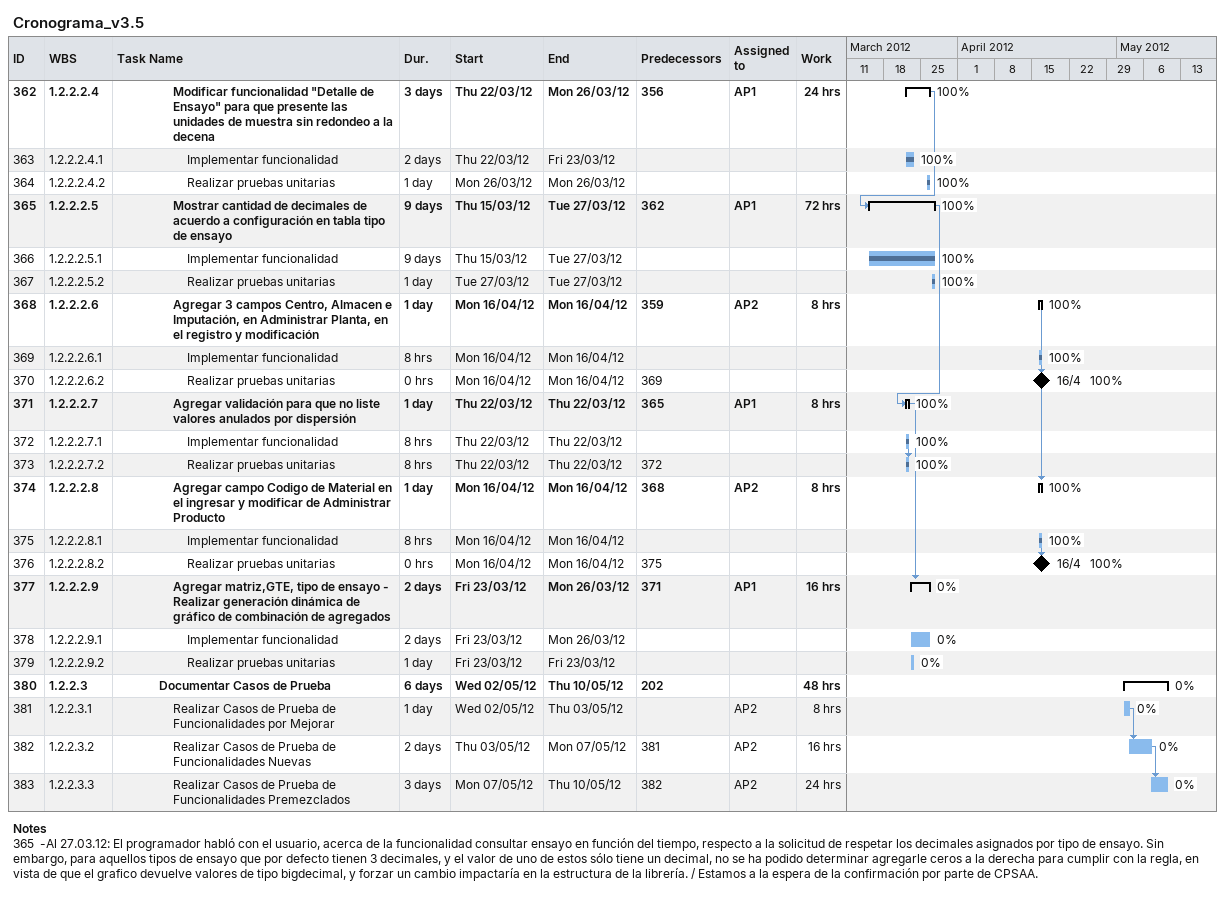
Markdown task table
Cronograma_v3.5

| ID | WBS | Task | Duration | Start | Finish | Predecessors | Resources | % complete | Work (h) |
|---|---|---|---|---|---|---|---|---|---|
| 362 | 1.2.2.2.4 | **Modificar funcionalidad "Detalle de Ensayo" para que presente las unidades de muestra sin redondeo a la decena** | 3d | 2012-03-22 | 2012-03-26 | 356 | AP1 | 100 | 24 |
| 363 | 1.2.2.2.4.1 | Implementar funcionalidad | 2d | 2012-03-22 | 2012-03-23 |  |  | 100 |  |
| 364 | 1.2.2.2.4.2 | Realizar pruebas unitarias | 1d | 2012-03-26 | 2012-03-26 |  |  | 100 |  |
| 365 | 1.2.2.2.5 | **Mostrar cantidad de decimales de acuerdo a configuración en tabla tipo de ensayo** | 9d | 2012-03-15 | 2012-03-27 | 362 | AP1 | 100 | 72 |
| 366 | 1.2.2.2.5.1 | Implementar funcionalidad | 9d | 2012-03-15 | 2012-03-27 |  |  | 100 |  |
| 367 | 1.2.2.2.5.2 | Realizar pruebas unitarias | 1d | 2012-03-27 | 2012-03-27 |  |  | 100 |  |
| 368 | 1.2.2.2.6 | **Agregar 3 campos Centro, Almacen e Imputación, en Administrar Planta, en el registro y modificación** | 1d | 2012-04-16 | 2012-04-16 | 359 | AP2 | 100 | 8 |
| 369 | 1.2.2.2.6.1 | Implementar funcionalidad | 8h | 2012-04-16 | 2012-04-16 |  |  | 100 |  |
| 370 | 1.2.2.2.6.2 | Realizar pruebas unitarias | 0h | 2012-04-16 | 2012-04-16 | 369 |  | 100 |  |
| 371 | 1.2.2.2.7 | **Agregar validación para que no liste valores anulados por dispersión** | 1d | 2012-03-22 | 2012-03-22 | 365 | AP1 | 100 | 8 |
| 372 | 1.2.2.2.7.1 | Implementar funcionalidad | 8h | 2012-03-22 | 2012-03-22 |  |  | 100 |  |
| 373 | 1.2.2.2.7.2 | Realizar pruebas unitarias | 8h | 2012-03-22 | 2012-03-22 | 372 |  | 100 |  |
| 374 | 1.2.2.2.8 | **Agregar campo Codigo de Material en el ingresar y modificar de Administrar Producto** | 1d | 2012-04-16 | 2012-04-16 | 368 | AP2 | 100 | 8 |
| 375 | 1.2.2.2.8.1 | Implementar funcionalidad | 8h | 2012-04-16 | 2012-04-16 |  |  | 100 |  |
| 376 | 1.2.2.2.8.2 | Realizar pruebas unitarias | 0h | 2012-04-16 | 2012-04-16 | 375 |  | 100 |  |
| 377 | 1.2.2.2.9 | **Agregar matriz,GTE, tipo de ensayo - Realizar generación dinámica de gráfico de combinación de agregados** | 2d | 2012-03-23 | 2012-03-26 | 371 | AP1 | 0 | 16 |
| 378 | 1.2.2.2.9.1 | Implementar funcionalidad | 2d | 2012-03-23 | 2012-03-26 |  |  | 0 |  |
| 379 | 1.2.2.2.9.2 | Realizar pruebas unitarias | 1d | 2012-03-23 | 2012-03-23 |  |  | 0 |  |
| 380 | 1.2.2.3 | **Documentar Casos de Prueba** | 6d | 2012-05-02 | 2012-05-10 | 202 |  | 0 | 48 |
| 381 | 1.2.2.3.1 | Realizar Casos de Prueba de Funcionalidades por Mejorar | 1d | 2012-05-02 | 2012-05-03 |  | AP2 | 0 | 8 |
| 382 | 1.2.2.3.2 | Realizar Casos de Prueba de Funcionalidades Nuevas | 2d | 2012-05-03 | 2012-05-07 | 381 | AP2 | 0 | 16 |
| 383 | 1.2.2.3.3 | Realizar Casos de Prueba de Funcionalidades Premezclados | 3d | 2012-05-07 | 2012-05-10 | 382 | AP2 | 0 | 24 |

Notes
- 365: -Al 27.03.12: El programador habló con el usuario, acerca de la funcionalidad consultar ensayo en función del tiempo, respecto a la solicitud de respetar los decimales asignados por tipo de ensayo. Sin embargo, para aquellos tipos de ensayo que por defecto tienen 3 decimales, y el valor de uno de estos sólo tiene un decimal, no se ha podido determinar agregarle ceros a la derecha para cumplir con la regla, en vista de que el grafico devuelve valores de tipo bigdecimal, y forzar un cambio impactaría en la estructura de la librería. / Estamos a la espera de la confirmación por parte de CPSAA.
